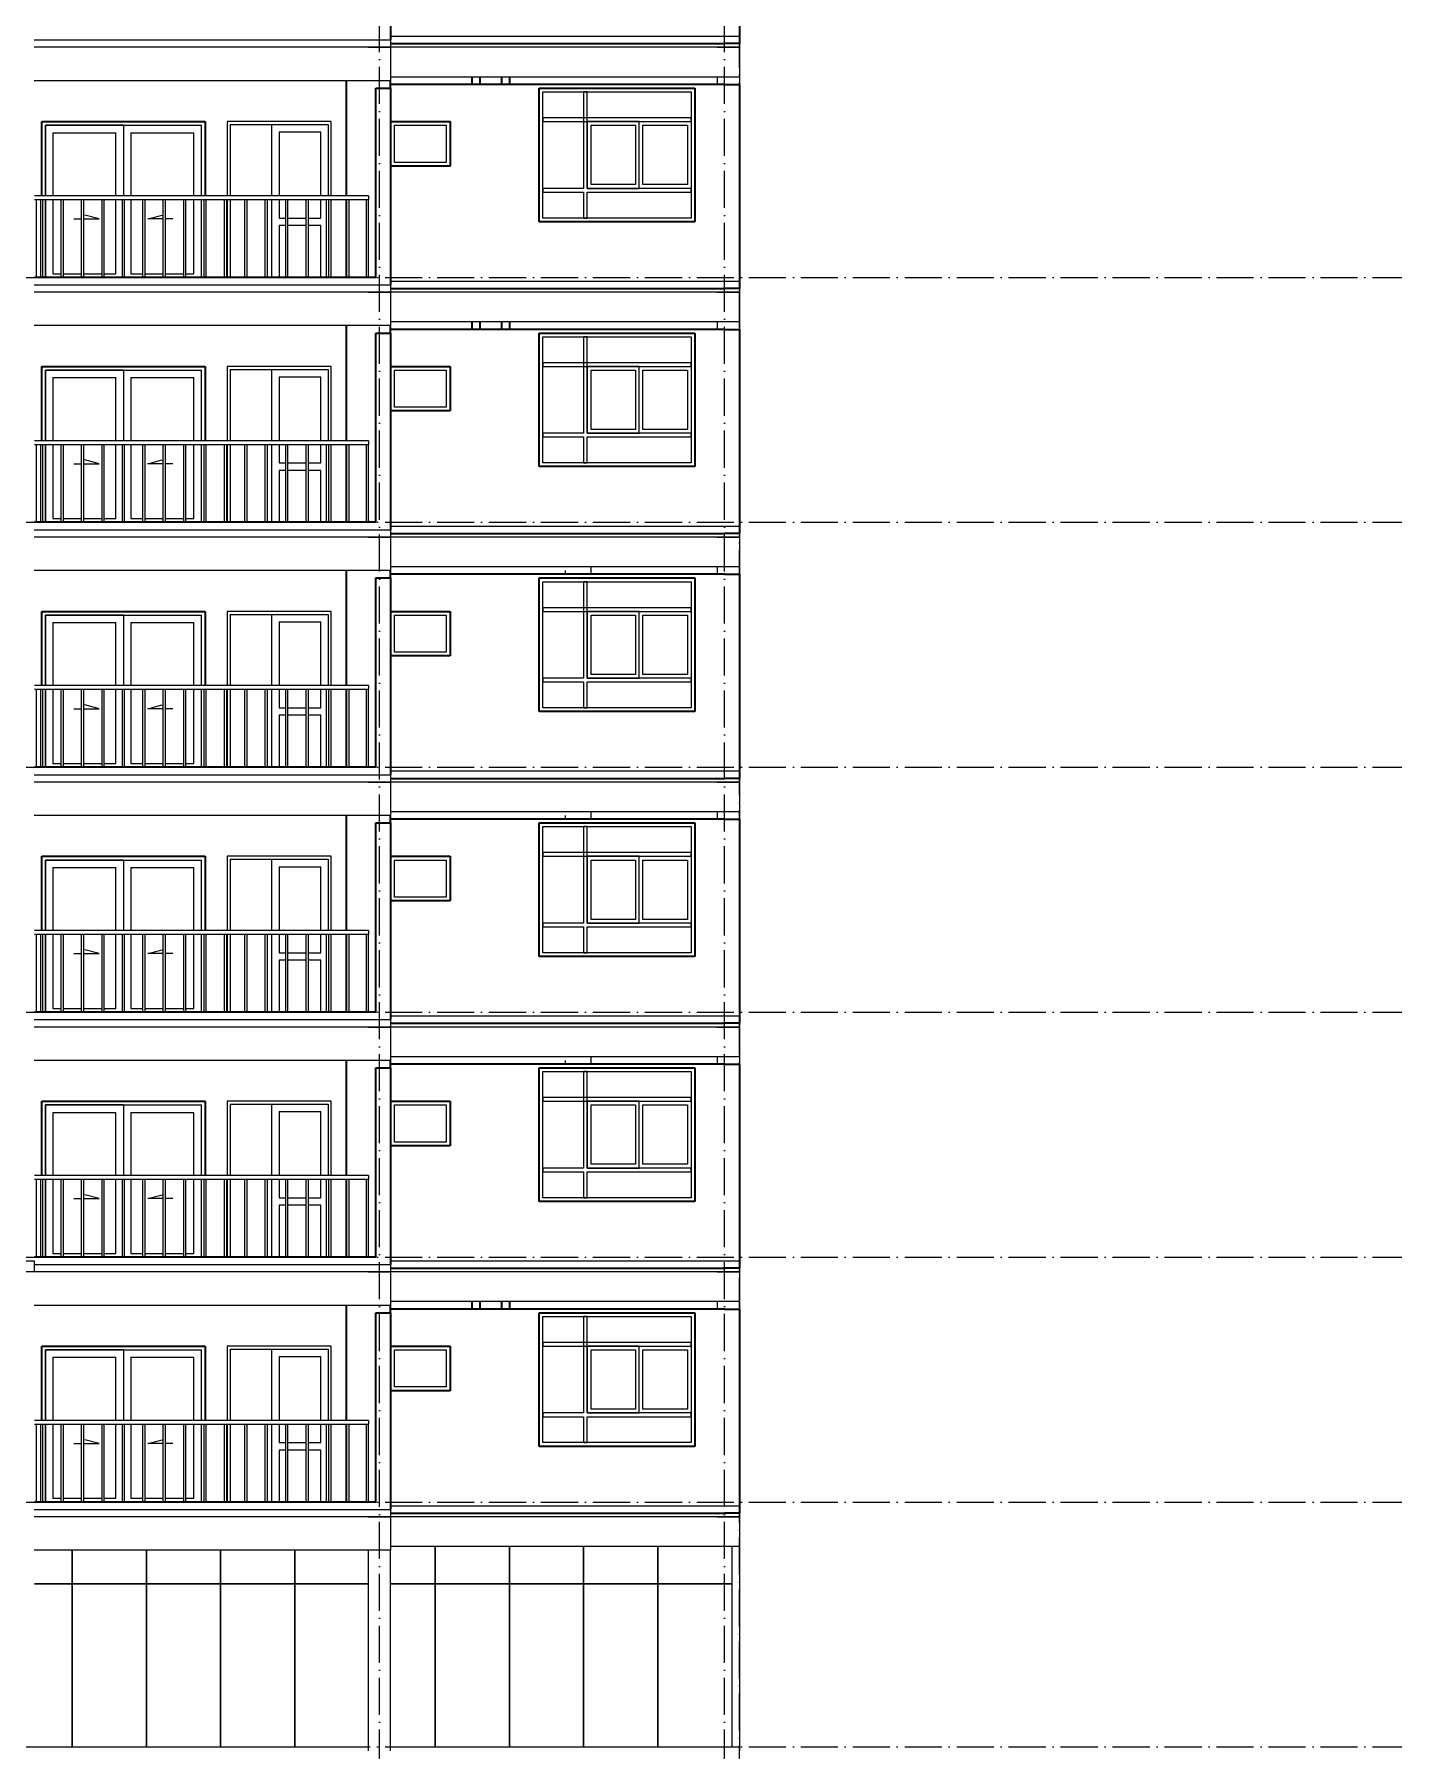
# Model space of a CAD drawing. Header units: millimetres. Extents: x -8482 to 130249, y -7482 to 93550.
# Drawn here: x 33100 to 51521, y 18550 to 41675 of the extents above; entities that cross this region are included whole.
import ezdxf

# ---------------------------------------------------------------- set-up
doc = ezdxf.new("R2010")
doc.units = ezdxf.units.MM
doc.linetypes.add('Grid Line', pattern=[14, 10, -2, 0, -2])
for name, color, linetype, lineweight in [('CUA', 31, 'Continuous', 9), ('KINH', 152, 'Continuous', 5), ('NET CAT', 3, 'Continuous', 5), ('NET CATConcrete', 3, 'Continuous', 5), ('NET THAY 1', 41, 'Continuous', 5), ('NET THAY 2', 55, 'Continuous', 5), ('NET-THAY', 2, 'Continuous', 9), ('TRUC', 225, 'Continuous', 5)]:
    doc.layers.add(name, color=color, linetype=linetype, lineweight=lineweight)

# ---------------------------------------------------------------- blocks, each defined once
blk = doc.blocks.new('System Panel - Glazed-V273-MẶT ĐỨNG TRỤC A-Q')
at = {"layer": 'KINH', "color": 10}
for p, q in [((10250, 20900), (9250, 20900)), ((9250, 20900), (9250, 18700)), ((10250, 18700), (10250, 20900))]:
    blk.add_line(p, q, dxfattribs=at)
blk = doc.blocks.new('System Panel - Glazed-898936-MẶT ĐỨNG TRỤC A-Q')
at = {"layer": 'KINH', "color": 10}
for p, q in [((38500, 20800), (37900, 20800)), ((38500, 18600), (38500, 20800))]:
    blk.add_line(p, q, dxfattribs=at)
blk = doc.blocks.new('System Panel - Glazed-V275-MẶT ĐỨNG TRỤC A-Q')
at = {"layer": 'KINH', "color": 10}
for p, q in [((37600, 20800), (36610, 20800)), ((36610, 20800), (36610, 18600))]:
    blk.add_line(p, q, dxfattribs=at)
blk = doc.blocks.new('System Panel - Glazed-975240-MẶT ĐỨNG TRỤC A-Q')
at = {"layer": 'KINH', "color": 10}
for p, q in [((33610, 20800), (33100, 20800)), ((33610, 18600), (33610, 20800))]:
    blk.add_line(p, q, dxfattribs=at)
blk = doc.blocks.new('System Panel - Glazed-V279-MẶT ĐỨNG TRỤC A-Q')
at = {"layer": 'KINH', "color": 10}
for p, q in [((36610, 21250), (36610, 20800)), ((36610, 20800), (37600, 20800))]:
    blk.add_line(p, q, dxfattribs=at)
blk = doc.blocks.new('System Panel - Glazed-V277-MẶT ĐỨNG TRỤC A-Q')
at = {"layer": 'KINH', "color": 10}
for p, q in [((16900, 21250), (16900, 20800)), ((17900, 20800), (17900, 21250)), ((16900, 20800), (17900, 20800))]:
    blk.add_line(p, q, dxfattribs=at)
blk = doc.blocks.new('System Panel - Glazed-975241-MẶT ĐỨNG TRỤC A-Q')
at = {"layer": 'KINH', "color": 10}
for p, q in [((33610, 20800), (33610, 21250)), ((33100, 20800), (33610, 20800))]:
    blk.add_line(p, q, dxfattribs=at)
blk = doc.blocks.new('System Panel - Glazed-V280-MẶT ĐỨNG TRỤC A-Q')
at = {"layer": 'KINH', "color": 10}
for p, q in [((41500, 21300), (41500, 20800)), ((42500, 20800), (42500, 21300)), ((41500, 20800), (42500, 20800))]:
    blk.add_line(p, q, dxfattribs=at)
blk = doc.blocks.new('System Panel - Glazed-898937-MẶT ĐỨNG TRỤC A-Q')
at = {"layer": 'KINH', "color": 10}
for p, q in [((38500, 20800), (38500, 21300)), ((37900, 20800), (38500, 20800))]:
    blk.add_line(p, q, dxfattribs=at)
blk = doc.blocks.new('ALC1807-ASCENT PLAZA-TANG DIEN HINH_rvt-1-MẶT ĐỨNG TRỤC A-Q')
at = {"layer": 'NET-THAY', "color": 7}
for p, q in [((33100, 18600), (37600, 18600)), ((37900, 18600), (42600, 18600)), ((42600, 18600), (42600, 18550))]:
    blk.add_line(p, q, dxfattribs=at)
at = {"color": 250, "lineweight": 15}
for name, p in [('System Panel - Glazed-898937-MẶT ĐỨNG TRỤC A-Q', (0, 0)), ('System Panel - Glazed-V280-MẶT ĐỨNG TRỤC A-Q', (-3000, 0)), ('System Panel - Glazed-V280-MẶT ĐỨNG TRỤC A-Q', (-2000, 0)), ('System Panel - Glazed-V280-MẶT ĐỨNG TRỤC A-Q', (-1000, 0)), ('System Panel - Glazed-V280-MẶT ĐỨNG TRỤC A-Q', (0, 0)), ('System Panel - Glazed-975241-MẶT ĐỨNG TRỤC A-Q', (0, 0)), ('System Panel - Glazed-V277-MẶT ĐỨNG TRỤC A-Q', (16710, 0)), ('System Panel - Glazed-V277-MẶT ĐỨNG TRỤC A-Q', (17710, 0)), ('System Panel - Glazed-V277-MẶT ĐỨNG TRỤC A-Q', (18710, 0)), ('System Panel - Glazed-V279-MẶT ĐỨNG TRỤC A-Q', (0, 0)), ('System Panel - Glazed-975240-MẶT ĐỨNG TRỤC A-Q', (0, 0)), ('System Panel - Glazed-V273-MẶT ĐỨNG TRỤC A-Q', (24360, -100)), ('System Panel - Glazed-V273-MẶT ĐỨNG TRỤC A-Q', (25360, -100)), ('System Panel - Glazed-V273-MẶT ĐỨNG TRỤC A-Q', (26360, -100)), ('System Panel - Glazed-V275-MẶT ĐỨNG TRỤC A-Q', (0, 0)), ('System Panel - Glazed-898936-MẶT ĐỨNG TRỤC A-Q', (0, 0)), ('System Panel - Glazed-V273-MẶT ĐỨNG TRỤC A-Q', (29250, -100)), ('System Panel - Glazed-V273-MẶT ĐỨNG TRỤC A-Q', (30250, -100)), ('System Panel - Glazed-V273-MẶT ĐỨNG TRỤC A-Q', (31250, -100)), ('System Panel - Glazed-V273-MẶT ĐỨNG TRỤC A-Q', (32250, -100))]:
    blk.add_blockref(name, p, dxfattribs=at)
blk = doc.blocks.new('Railing - 25mm-77671-MẶT ĐỨNG TRỤC A-Q')
at = {"layer": 'NET THAY 2', "color": 90, "lineweight": 9}
for p, q in [((6562, 21900), (6562, 22950)), ((6587, 22950), (6587, 21900))]:
    blk.add_line(p, q, dxfattribs=at)
blk = doc.blocks.new('Railing - 25mm-V296-MẶT ĐỨNG TRỤC A-Q')
at = {"layer": 'NET THAY 2', "color": 90, "lineweight": 9}
blk.add_line((6500, 22950), (6500, 21900), dxfattribs=at)
blk = doc.blocks.new('Railing - Railing-4656-MẶT ĐỨNG TRỤC A-Q')
for name, p in [('Railing - 25mm-V296-MẶT ĐỨNG TRỤC A-Q', (26625, 0)), ('Railing - 25mm-77671-MẶT ĐỨNG TRỤC A-Q', (26625, 0)), ('Railing - 25mm-77671-MẶT ĐỨNG TRỤC A-Q', (26900, 0)), ('Railing - 25mm-77671-MẶT ĐỨNG TRỤC A-Q', (27175, 0)), ('Railing - 25mm-77671-MẶT ĐỨNG TRỤC A-Q', (27450, 0)), ('Railing - 25mm-77671-MẶT ĐỨNG TRỤC A-Q', (27725, 0)), ('Railing - 25mm-77671-MẶT ĐỨNG TRỤC A-Q', (28000, 0)), ('Railing - 25mm-77671-MẶT ĐỨNG TRỤC A-Q', (28275, 0)), ('Railing - 25mm-77671-MẶT ĐỨNG TRỤC A-Q', (28550, 0)), ('Railing - 25mm-77671-MẶT ĐỨNG TRỤC A-Q', (28825, 0)), ('Railing - 25mm-77671-MẶT ĐỨNG TRỤC A-Q', (29100, 0)), ('Railing - 25mm-77671-MẶT ĐỨNG TRỤC A-Q', (29375, 0)), ('Railing - 25mm-77671-MẶT ĐỨNG TRỤC A-Q', (29650, 0)), ('Railing - 25mm-77671-MẶT ĐỨNG TRỤC A-Q', (29925, 0)), ('Railing - 25mm-77671-MẶT ĐỨNG TRỤC A-Q', (30200, 0)), ('Railing - 25mm-77671-MẶT ĐỨNG TRỤC A-Q', (30475, 0)), ('Railing - 25mm-77671-MẶT ĐỨNG TRỤC A-Q', (30750, 0)), ('Railing - 25mm-77671-MẶT ĐỨNG TRỤC A-Q', (31012, 0))]:
    blk.add_blockref(name, p)
blk = doc.blocks.new('Top Rail Type - Top Rail_Internal_-4657-MẶT ĐỨNG TRỤC A-Q')
at = {"layer": 'NET THAY 1', "color": 90, "lineweight": 9}
for p, q in [((37600, 23000), (33100, 23000)), ((33100, 22950), (37600, 22950)), ((37600, 23000), (37600, 22950))]:
    blk.add_line(p, q, dxfattribs=at)
blk = doc.blocks.new('X-PHONG NGU 2 - X-PHONG NGU 2_Recovery_-60158-MẶT ĐỨNG TRỤC A-Q')
at = {"layer": 'CUA', "color": 90}
for p, q in [((640, 24450), (640, 22650)), ((2740, 24450), (640, 24450)), ((690, 24400), (2690, 24400)), ((690, 22700), (690, 24400)), ((1290, 24400), (1240, 24400)), ((1240, 24400), (1240, 23100)), ((1290, 23100), (1290, 24400)), ((2690, 24400), (2690, 22700)), ((2740, 22650), (2740, 24450)), ((2690, 24050), (690, 24050)), ((690, 24050), (690, 24000)), ((2690, 24000), (2690, 24050)), ((690, 24000), (2690, 24000)), ((1990, 24000), (1290, 24000)), ((1290, 24000), (1290, 23100)), ((1340, 23150), (1340, 23950)), ((1340, 23950), (1940, 23950)), ((1940, 23950), (1940, 23150)), ((1990, 23100), (1990, 24000)), ((2040, 23950), (2640, 23950)), ((2040, 23150), (2040, 23950)), ((2640, 23950), (2640, 23150)), ((1940, 23150), (1340, 23150)), ((2640, 23150), (2040, 23150)), ((1240, 23100), (690, 23100)), ((690, 23100), (690, 23050)), ((690, 23050), (1240, 23050)), ((1240, 23050), (1240, 22700)), ((2690, 23100), (1290, 23100)), ((1290, 23100), (1990, 23100)), ((1290, 22700), (1290, 23050)), ((1290, 23050), (2690, 23050)), ((2690, 23050), (2690, 23100)), ((2690, 22700), (690, 22700)), ((1240, 22700), (1290, 22700)), ((640, 22650), (2740, 22650))]:
    blk.add_line(p, q, dxfattribs=at)
blk = doc.blocks.new('X-PHONG WC - X-PHONG WC 2-60240-MẶT ĐỨNG TRỤC A-Q')
at = {"layer": 'CUA', "color": 90}
for p, q in [((38700, 24000), (37900, 24000)), ((37950, 23450), (37950, 23950)), ((37950, 23950), (38650, 23950)), ((38650, 23950), (38650, 23450)), ((38700, 23400), (38700, 24000)), ((37900, 23400), (38700, 23400)), ((38650, 23450), (37950, 23450))]:
    blk.add_line(p, q, dxfattribs=at)
blk = doc.blocks.new('CUA LO GIA _LUA_ - CUA LO GIA _LUA_-V298-MẶT ĐỨNG TRỤC A-Q')
at = {"layer": 'CUA', "color": 90}
for p, q in [((35400, 24000), (33200, 24000)), ((33200, 23000), (33200, 24000)), ((34300, 23950), (33250, 23950)), ((33250, 23000), (33250, 23950)), ((33250, 23950), (33250, 23000)), ((33250, 23950), (35350, 23950)), ((33350, 23850), (33350, 23000)), ((33350, 23850), (34200, 23850)), ((34200, 23000), (34200, 23850)), ((34300, 23950), (34300, 23000)), ((34400, 23850), (35250, 23850)), ((34400, 23850), (34400, 23000)), ((35250, 23000), (35250, 23850)), ((35350, 23000), (35350, 23950)), ((35400, 24000), (35400, 23000)), ((33250, 21900), (33250, 22950)), ((33250, 22950), (33250, 21900)), ((33350, 22950), (33350, 21950)), ((34200, 21950), (34200, 22950)), ((34400, 22950), (34400, 21950)), ((35250, 21950), (35250, 22950)), ((35350, 21900), (35350, 22950)), ((33632, 22689), (33737, 22689)), ((33762, 22689), (33972, 22689)), ((33972, 22689), (33779, 22740)), ((34628, 22689), (34821, 22740)), ((34837, 22689), (34628, 22689)), ((34968, 22689), (34862, 22689)), ((33350, 21950), (33462, 21950)), ((33487, 21950), (33737, 21950)), ((33762, 21950), (34012, 21950)), ((34037, 21950), (34200, 21950)), ((34400, 21950), (34562, 21950)), ((34587, 21950), (34837, 21950)), ((34862, 21950), (35112, 21950)), ((35137, 21950), (35250, 21950))]:
    blk.add_line(p, q, dxfattribs=at)
blk = doc.blocks.new('CUA SAN PHOI LUA - CUA SAN PHOI LUA-V299-MẶT ĐỨNG TRỤC A-Q')
at = {"layer": 'CUA', "color": 90}
for p, q in [((35700, 24000), (35700, 23000)), ((37100, 24000), (35700, 24000)), ((35740, 23960), (35740, 23000)), ((35740, 23960), (37060, 23960)), ((36300, 23000), (36300, 23960)), ((36400, 23860), (36960, 23860)), ((36400, 23860), (36400, 23000)), ((36960, 23000), (36960, 23860)), ((37060, 23960), (37060, 23000)), ((37100, 23000), (37100, 24000)), ((35700, 22950), (35700, 21900)), ((35740, 22950), (35740, 21900)), ((36300, 21900), (36300, 22950)), ((36400, 22950), (36400, 22700)), ((36960, 22700), (36960, 22950)), ((37100, 21900), (37100, 22950)), ((36400, 22700), (36487, 22700)), ((36512, 22700), (36762, 22700)), ((36787, 22700), (36960, 22700)), ((36400, 22600), (36400, 21900)), ((36487, 22600), (36400, 22600)), ((36762, 22600), (36512, 22600)), ((36960, 22600), (36787, 22600)), ((36960, 21900), (36960, 22600))]:
    blk.add_line(p, q, dxfattribs=at)
blk = doc.blocks.new('ALC1807-ASCENT PLAZA-TANG DIEN HINH-TANG 5_rvt-1-MẶT ĐỨNG TRỤC A-Q')
at = {"layer": 'NET-THAY', "color": 50, "lineweight": 35}
for p, q in [((37300, 24550), (37300, 23000)), ((37900, 24450), (37900, 24550)), ((39000, 24500), (39000, 24600)), ((39100, 24600), (39100, 24500)), ((39400, 24500), (39400, 24600)), ((39500, 24600), (39500, 24500)), ((37700, 21900), (37700, 24450)), ((37700, 24450), (37900, 24450)), ((39000, 24500), (37900, 24500)), ((37900, 24450), (37900, 21800)), ((39400, 24500), (39000, 24500)), ((42400, 24500), (39400, 24500)), ((39900, 22650), (39900, 24450)), ((39900, 24450), (42000, 24450)), ((42000, 24450), (42000, 22650)), ((42400, 24500), (42600, 24500)), ((42600, 24500), (42600, 21750)), ((33200, 23000), (33200, 24000)), ((33200, 24000), (35400, 24000)), ((35400, 24000), (35400, 23000)), ((37900, 24000), (38700, 24000)), ((38700, 24000), (38700, 23400)), ((38700, 23400), (37900, 23400)), ((37300, 22950), (37300, 21900)), ((42000, 22650), (39900, 22650)), ((37700, 21900), (33100, 21900)), ((37900, 21750), (39000, 21750)), ((39000, 21750), (39400, 21750)), ((39400, 21750), (42400, 21750)), ((42600, 21750), (42400, 21750))]:
    blk.add_line(p, q, dxfattribs=at)
at = {"color": 50, "lineweight": 35}
for name, p in [('X-PHONG NGU 2 - X-PHONG NGU 2_Recovery_-60158-MẶT ĐỨNG TRỤC A-Q', (39260, 0)), ('CUA LO GIA _LUA_ - CUA LO GIA _LUA_-V298-MẶT ĐỨNG TRỤC A-Q', (0, 0)), ('CUA SAN PHOI LUA - CUA SAN PHOI LUA-V299-MẶT ĐỨNG TRỤC A-Q', (0, 0)), ('X-PHONG WC - X-PHONG WC 2-60240-MẶT ĐỨNG TRỤC A-Q', (0, 0)), ('Top Rail Type - Top Rail_Internal_-4657-MẶT ĐỨNG TRỤC A-Q', (0, 0)), ('Railing - Railing-4656-MẶT ĐỨNG TRỤC A-Q', (0, 0))]:
    blk.add_blockref(name, p, dxfattribs=at)
blk = doc.blocks.new('ALC1807-ASCENT PLAZA-TANG DIEN HINH-TANG 5_rvt-2-MẶT ĐỨNG TRỤC A-Q')
at = {"layer": 'NET-THAY', "color": 50, "lineweight": 35}
for p, q in [((37300, 27850), (37300, 26300)), ((37700, 25200), (37700, 27750)), ((37700, 27750), (37900, 27750)), ((37900, 27750), (37900, 27850)), ((39000, 27800), (37900, 27800)), ((37900, 27750), (37900, 25100)), ((39400, 27800), (39000, 27800)), ((42400, 27800), (39400, 27800)), ((39900, 25950), (39900, 27750)), ((39900, 27750), (42000, 27750)), ((42000, 27750), (42000, 25950)), ((42400, 27800), (42600, 27800)), ((42600, 27800), (42600, 25050)), ((33200, 26300), (33200, 27300)), ((33200, 27300), (35400, 27300)), ((35400, 27300), (35400, 26300)), ((37900, 27300), (38700, 27300)), ((38700, 27300), (38700, 26700)), ((38700, 26700), (37900, 26700)), ((37300, 26250), (37300, 25200)), ((42000, 25950), (39900, 25950)), ((37700, 25200), (33100, 25200)), ((37900, 25050), (39000, 25050)), ((39000, 25050), (39400, 25050)), ((39400, 25050), (42400, 25050)), ((42600, 25050), (42400, 25050))]:
    blk.add_line(p, q, dxfattribs=at)
at = {"color": 50, "lineweight": 35}
for name, p in [('X-PHONG NGU 2 - X-PHONG NGU 2_Recovery_-60158-MẶT ĐỨNG TRỤC A-Q', (39260, 3300)), ('CUA LO GIA _LUA_ - CUA LO GIA _LUA_-V298-MẶT ĐỨNG TRỤC A-Q', (0, 3300)), ('CUA SAN PHOI LUA - CUA SAN PHOI LUA-V299-MẶT ĐỨNG TRỤC A-Q', (0, 3300)), ('X-PHONG WC - X-PHONG WC 2-60240-MẶT ĐỨNG TRỤC A-Q', (0, 3300)), ('Top Rail Type - Top Rail_Internal_-4657-MẶT ĐỨNG TRỤC A-Q', (0, 3300)), ('Railing - Railing-4656-MẶT ĐỨNG TRỤC A-Q', (0, 3300))]:
    blk.add_blockref(name, p, dxfattribs=at)
blk = doc.blocks.new('ALC1807-ASCENT PLAZA-TANG DIEN HINH-TANG 5_rvt-3-MẶT ĐỨNG TRỤC A-Q')
at = {"layer": 'NET-THAY', "color": 50, "lineweight": 35}
for p, q in [((37300, 31150), (37300, 29600)), ((37700, 28500), (37700, 31050)), ((37700, 31050), (37900, 31050)), ((37900, 31050), (37900, 31150)), ((39000, 31100), (37900, 31100)), ((37900, 31050), (37900, 28400)), ((39400, 31100), (39000, 31100)), ((42400, 31100), (39400, 31100)), ((39900, 29250), (39900, 31050)), ((39900, 31050), (42000, 31050)), ((42000, 31050), (42000, 29250)), ((42400, 31100), (42600, 31100)), ((42600, 31100), (42600, 28350)), ((33200, 29600), (33200, 30600)), ((33200, 30600), (35400, 30600)), ((35400, 30600), (35400, 29600)), ((37900, 30600), (38700, 30600)), ((38700, 30600), (38700, 30000)), ((38700, 30000), (37900, 30000)), ((37300, 29550), (37300, 28500)), ((42000, 29250), (39900, 29250)), ((37700, 28500), (33100, 28500)), ((37900, 28350), (39000, 28350)), ((39000, 28350), (39400, 28350)), ((39400, 28350), (42400, 28350)), ((42600, 28350), (42400, 28350))]:
    blk.add_line(p, q, dxfattribs=at)
at = {"color": 50, "lineweight": 35}
for name, p in [('X-PHONG NGU 2 - X-PHONG NGU 2_Recovery_-60158-MẶT ĐỨNG TRỤC A-Q', (39260, 6600)), ('CUA LO GIA _LUA_ - CUA LO GIA _LUA_-V298-MẶT ĐỨNG TRỤC A-Q', (0, 6600)), ('CUA SAN PHOI LUA - CUA SAN PHOI LUA-V299-MẶT ĐỨNG TRỤC A-Q', (0, 6600)), ('X-PHONG WC - X-PHONG WC 2-60240-MẶT ĐỨNG TRỤC A-Q', (0, 6600)), ('Top Rail Type - Top Rail_Internal_-4657-MẶT ĐỨNG TRỤC A-Q', (0, 6600)), ('Railing - Railing-4656-MẶT ĐỨNG TRỤC A-Q', (0, 6600))]:
    blk.add_blockref(name, p, dxfattribs=at)
blk = doc.blocks.new('ALC1807-ASCENT PLAZA-TANG DIEN HINH-TANG 5_rvt-4-MẶT ĐỨNG TRỤC A-Q')
at = {"layer": 'NET-THAY', "color": 50, "lineweight": 35}
for p, q in [((37300, 34450), (37300, 32900)), ((37700, 31800), (37700, 34350)), ((37700, 34350), (37900, 34350)), ((37900, 34350), (37900, 34450)), ((39000, 34400), (37900, 34400)), ((37900, 34350), (37900, 31700)), ((39400, 34400), (39000, 34400)), ((42400, 34400), (39400, 34400)), ((39900, 32550), (39900, 34350)), ((39900, 34350), (42000, 34350)), ((42000, 34350), (42000, 32550)), ((42400, 34400), (42600, 34400)), ((42600, 34400), (42600, 31650)), ((33200, 32900), (33200, 33900)), ((33200, 33900), (35400, 33900)), ((35400, 33900), (35400, 32900)), ((37900, 33900), (38700, 33900)), ((38700, 33900), (38700, 33300)), ((38700, 33300), (37900, 33300)), ((37300, 32850), (37300, 31800)), ((42000, 32550), (39900, 32550)), ((37700, 31800), (33100, 31800)), ((37900, 31650), (39000, 31650)), ((39000, 31650), (39400, 31650)), ((39400, 31650), (42400, 31650)), ((42600, 31650), (42400, 31650))]:
    blk.add_line(p, q, dxfattribs=at)
at = {"color": 50, "lineweight": 35}
for name, p in [('X-PHONG NGU 2 - X-PHONG NGU 2_Recovery_-60158-MẶT ĐỨNG TRỤC A-Q', (39260, 9900)), ('CUA LO GIA _LUA_ - CUA LO GIA _LUA_-V298-MẶT ĐỨNG TRỤC A-Q', (0, 9900)), ('CUA SAN PHOI LUA - CUA SAN PHOI LUA-V299-MẶT ĐỨNG TRỤC A-Q', (0, 9900)), ('X-PHONG WC - X-PHONG WC 2-60240-MẶT ĐỨNG TRỤC A-Q', (0, 9900)), ('Top Rail Type - Top Rail_Internal_-4657-MẶT ĐỨNG TRỤC A-Q', (0, 9900)), ('Railing - Railing-4656-MẶT ĐỨNG TRỤC A-Q', (0, 9900))]:
    blk.add_blockref(name, p, dxfattribs=at)
blk = doc.blocks.new('ALC1807-ASCENT PLAZA-TANG DIEN HINH-TANG 5_rvt-5-MẶT ĐỨNG TRỤC A-Q')
at = {"layer": 'NET-THAY', "color": 50, "lineweight": 35}
for p, q in [((37300, 37750), (37300, 36200)), ((37900, 37650), (37900, 37750)), ((39000, 37700), (37900, 37700)), ((39000, 37700), (39000, 37800)), ((39400, 37700), (39000, 37700)), ((39100, 37800), (39100, 37700)), ((39400, 37700), (39400, 37800)), ((42400, 37700), (39400, 37700)), ((39500, 37800), (39500, 37700)), ((42400, 37700), (42600, 37700)), ((42600, 37700), (42600, 34950)), ((37700, 35100), (37700, 37650)), ((37700, 37650), (37900, 37650)), ((37900, 37650), (37900, 35000)), ((39900, 35850), (39900, 37650)), ((39900, 37650), (42000, 37650)), ((42000, 37650), (42000, 35850)), ((33200, 36200), (33200, 37200)), ((33200, 37200), (35400, 37200)), ((35400, 37200), (35400, 36200)), ((37900, 37200), (38700, 37200)), ((38700, 37200), (38700, 36600)), ((38700, 36600), (37900, 36600)), ((37300, 36150), (37300, 35100)), ((42000, 35850), (39900, 35850)), ((37700, 35100), (33100, 35100)), ((37900, 34950), (39000, 34950)), ((39000, 34950), (39400, 34950)), ((39400, 34950), (42400, 34950)), ((42600, 34950), (42400, 34950))]:
    blk.add_line(p, q, dxfattribs=at)
at = {"color": 50, "lineweight": 35}
for name, p in [('X-PHONG NGU 2 - X-PHONG NGU 2_Recovery_-60158-MẶT ĐỨNG TRỤC A-Q', (39260, 13200)), ('CUA LO GIA _LUA_ - CUA LO GIA _LUA_-V298-MẶT ĐỨNG TRỤC A-Q', (0, 13200)), ('CUA SAN PHOI LUA - CUA SAN PHOI LUA-V299-MẶT ĐỨNG TRỤC A-Q', (0, 13200)), ('X-PHONG WC - X-PHONG WC 2-60240-MẶT ĐỨNG TRỤC A-Q', (0, 13200)), ('Top Rail Type - Top Rail_Internal_-4657-MẶT ĐỨNG TRỤC A-Q', (0, 13200)), ('Railing - Railing-4656-MẶT ĐỨNG TRỤC A-Q', (0, 13200))]:
    blk.add_blockref(name, p, dxfattribs=at)
blk = doc.blocks.new('ALC1807-ASCENT PLAZA-TANG DIEN HINH-TANG 5_rvt-6-MẶT ĐỨNG TRỤC A-Q')
at = {"layer": 'NET-THAY', "color": 50, "lineweight": 35}
for p, q in [((37300, 41050), (37300, 39500)), ((37700, 38400), (37700, 40950)), ((37700, 40950), (37900, 40950)), ((37900, 40950), (37900, 41050)), ((39000, 41000), (37900, 41000)), ((37900, 40950), (37900, 38300)), ((39000, 41000), (39000, 41100)), ((39400, 41000), (39000, 41000)), ((39100, 41100), (39100, 41000)), ((39400, 41000), (39400, 41100)), ((42400, 41000), (39400, 41000)), ((39500, 41100), (39500, 41000)), ((39900, 39150), (39900, 40950)), ((39900, 40950), (42000, 40950)), ((42000, 40950), (42000, 39150)), ((42400, 41000), (42600, 41000)), ((42600, 41000), (42600, 38250)), ((33200, 39500), (33200, 40500)), ((33200, 40500), (35400, 40500)), ((35400, 40500), (35400, 39500)), ((37900, 40500), (38700, 40500)), ((38700, 40500), (38700, 39900)), ((38700, 39900), (37900, 39900)), ((37300, 39450), (37300, 38400)), ((42000, 39150), (39900, 39150)), ((37700, 38400), (33100, 38400)), ((37900, 38250), (39000, 38250)), ((39000, 38250), (39400, 38250)), ((39400, 38250), (42400, 38250)), ((42600, 38250), (42400, 38250))]:
    blk.add_line(p, q, dxfattribs=at)
at = {"color": 50, "lineweight": 35}
for name, p in [('X-PHONG NGU 2 - X-PHONG NGU 2_Recovery_-60158-MẶT ĐỨNG TRỤC A-Q', (39260, 16500)), ('CUA LO GIA _LUA_ - CUA LO GIA _LUA_-V298-MẶT ĐỨNG TRỤC A-Q', (0, 16500)), ('CUA SAN PHOI LUA - CUA SAN PHOI LUA-V299-MẶT ĐỨNG TRỤC A-Q', (0, 16500)), ('X-PHONG WC - X-PHONG WC 2-60240-MẶT ĐỨNG TRỤC A-Q', (0, 16500)), ('Top Rail Type - Top Rail_Internal_-4657-MẶT ĐỨNG TRỤC A-Q', (0, 16500)), ('Railing - Railing-4656-MẶT ĐỨNG TRỤC A-Q', (0, 16500))]:
    blk.add_blockref(name, p, dxfattribs=at)
blk = doc.blocks.new('ALC1807-ASCENT PLAZA-TANG DIEN HINH-TANG 5_rvt-7-MẶT ĐỨNG TRỤC A-Q')
at = {"layer": 'NET-THAY', "color": 50, "lineweight": 35}
for p, q in [((37900, 44250), (37900, 41600)), ((42600, 44300), (42600, 41550)), ((37900, 41550), (39000, 41550)), ((39000, 41550), (39400, 41550)), ((39400, 41550), (42400, 41550)), ((42600, 41550), (42400, 41550))]:
    blk.add_line(p, q, dxfattribs=at)

msp = doc.modelspace()

# ---------------------------------------------------------------- linework, layer by layer
at = {"layer": 'NET CAT'}
for p, q in [((42299.9, 41100), (42299.9, 41000)), ((42599.9, 41100), (42599.9, 41000)), ((42299.9, 37800), (42299.9, 37700)), ((42599.9, 37800), (42599.9, 37700)), ((40599.9, 34400), (40599.9, 34500)), ((42299.9, 34500), (42299.9, 34400)), ((42599.9, 34500), (42599.9, 34400)), ((40249.9, 34450), (40249.9, 34400)), ((40249.9, 31150), (40249.9, 31100)), ((40599.9, 31100), (40599.9, 31200)), ((42299.9, 31200), (42299.9, 31100)), ((42599.9, 31200), (42599.9, 31100)), ((40249.9, 27850), (40249.9, 27800)), ((40599.9, 27800), (40599.9, 27900)), ((42299.9, 27900), (42299.9, 27800)), ((42599.9, 27900), (42599.9, 27800)), ((42299.9, 24600), (42299.9, 24500)), ((42599.9, 24600), (42599.9, 24500)), ((42599.9, 21300), (42599.9, 18600)), ((37599.9, 18550), (37599.9, 21250)), ((37899.9, 18550), (37899.9, 21250))]:
    msp.add_line(p, q, dxfattribs=at)
at = {"layer": 'NET CATConcrete'}
for p, q in [((37599.9, 41500), (33099.9, 41500)), ((37599.9, 41500), (37899.9, 41500)), ((37899.9, 41500), (37899.9, 41050)), ((42299.9, 41500), (37899.9, 41500)), ((42299.9, 41500), (42599.9, 41500)), ((42599.9, 41500), (42599.9, 41100)), ((37599.9, 41050), (33099.9, 41050)), ((37899.9, 41050), (37599.9, 41050)), ((42299.9, 41100), (37899.9, 41100)), ((42599.9, 41100), (42299.9, 41100)), ((37599.9, 38200), (33099.9, 38200)), ((37599.9, 38200), (37899.9, 38200)), ((37899.9, 38200), (37899.9, 37750)), ((42299.9, 38200), (37899.9, 38200)), ((42299.9, 38200), (42599.9, 38200)), ((42599.9, 38200), (42599.9, 37800)), ((37599.9, 37750), (33099.9, 37750)), ((37899.9, 37750), (37599.9, 37750)), ((42299.9, 37800), (37899.9, 37800)), ((42599.9, 37800), (42299.9, 37800)), ((37599.9, 34900), (33099.9, 34900)), ((37599.9, 34900), (37899.9, 34900)), ((37899.9, 34900), (37899.9, 34450)), ((42299.9, 34900), (37899.9, 34900)), ((42299.9, 34900), (42599.9, 34900)), ((42599.9, 34900), (42599.9, 34500)), ((42299.9, 34500), (37899.9, 34500)), ((42599.9, 34500), (42299.9, 34500)), ((37599.9, 34450), (33099.9, 34450)), ((37899.9, 34450), (37599.9, 34450)), ((37599.9, 31600), (33099.9, 31600)), ((37599.9, 31600), (37899.9, 31600)), ((37899.9, 31600), (37899.9, 31150)), ((42299.9, 31600), (37899.9, 31600)), ((42299.9, 31600), (42599.9, 31600)), ((42599.9, 31600), (42599.9, 31200)), ((37599.9, 31150), (33099.9, 31150)), ((37899.9, 31150), (37599.9, 31150)), ((42299.9, 31200), (37899.9, 31200)), ((42599.9, 31200), (42299.9, 31200)), ((37599.9, 28300), (33099.9, 28300)), ((37599.9, 28300), (37899.9, 28300)), ((37899.9, 28300), (37899.9, 27850)), ((42299.9, 28300), (37899.9, 28300)), ((42299.9, 28300), (42599.9, 28300)), ((42599.9, 28300), (42599.9, 27900)), ((37599.9, 27850), (33099.9, 27850)), ((37899.9, 27850), (37599.9, 27850)), ((42299.9, 27900), (37899.9, 27900)), ((42599.9, 27900), (42299.9, 27900)), ((37599.9, 25000), (33099.9, 25000)), ((37599.9, 25000), (37899.9, 25000)), ((37899.9, 25000), (37899.9, 24550)), ((42299.9, 25000), (37899.9, 25000)), ((42299.9, 25000), (42599.9, 25000)), ((42599.9, 25000), (42599.9, 24600)), ((37599.9, 24550), (33099.9, 24550)), ((37899.9, 24550), (37599.9, 24550)), ((42299.9, 24600), (37899.9, 24600)), ((42599.9, 24600), (42299.9, 24600)), ((37599.9, 21700), (33099.9, 21700)), ((37599.9, 21700), (37899.9, 21700)), ((37899.9, 21700), (37899.9, 21250)), ((42299.9, 21700), (37899.9, 21700)), ((42299.9, 21700), (42599.9, 21700)), ((42599.9, 21700), (42599.9, 21300)), ((42299.9, 21300), (37899.9, 21300)), ((42599.9, 21300), (42299.9, 21300)), ((37599.9, 21250), (33099.9, 21250)), ((37899.9, 21250), (37599.9, 21250))]:
    msp.add_line(p, q, dxfattribs=at)
at = {"layer": 'NET-THAY'}
for p, q in [((37899.9, 41650), (42599.9, 41650)), ((42599.9, 41650), (42599.9, 41500)), ((33099.9, 41600), (37899.9, 41600)), ((42599.9, 41500), (33099.9, 41500)), ((37899.9, 41600), (37899.9, 41500)), ((33099.9, 38300), (37899.9, 38300)), ((42599.9, 38200), (33099.9, 38200)), ((37899.9, 38350), (42599.9, 38350)), ((37899.9, 38300), (37899.9, 38200)), ((42599.9, 38350), (42599.9, 38200)), ((33099.9, 35000), (37899.9, 35000)), ((37899.9, 35050), (42599.9, 35050)), ((37899.9, 35000), (37899.9, 34900)), ((42599.9, 35050), (42599.9, 34900)), ((42599.9, 34900), (33099.9, 34900)), ((33099.9, 31700), (37899.9, 31700)), ((37899.9, 31750), (42599.9, 31750)), ((37899.9, 31700), (37899.9, 31600)), ((42599.9, 31750), (42599.9, 31600)), ((42599.9, 31600), (33099.9, 31600)), ((37899.9, 28450), (42599.9, 28450)), ((42599.9, 28450), (42599.9, 28300)), ((33099.9, 28400), (37899.9, 28400)), ((42599.9, 28300), (33099.9, 28300)), ((37899.9, 28400), (37899.9, 28300)), ((33099.9, 25000), (27049.9, 25000)), ((30399.9, 25150), (33099.9, 25150)), ((33099.9, 25150), (33099.9, 25000)), ((33099.9, 25100), (37899.9, 25100)), ((42599.9, 25000), (33099.9, 25000)), ((37899.9, 25150), (42599.9, 25150)), ((37899.9, 25100), (37899.9, 25000)), ((42599.9, 25150), (42599.9, 25000)), ((33099.9, 21800), (37899.9, 21800)), ((37899.9, 21850), (42599.9, 21850)), ((37899.9, 21800), (37899.9, 21700)), ((42599.9, 21850), (42599.9, 21700)), ((42599.9, 21700), (33099.9, 21700))]:
    msp.add_line(p, q, dxfattribs=at)
at = {"layer": 'TRUC', "linetype": 'Grid Line', "ltscale": 50}
for p, q in [((37749.9, -6170.4), (37749.9, 93540.4)), ((42399.9, -6170.4), (42399.9, 93540.4)), ((42599.9, -2881.6), (42599.9, 93540.4)), ((-8381.6, 38400), (51521, 38400)), ((-8381.6, 35100), (51521, 35100)), ((-8381.6, 31800), (51521, 31800)), ((-8381.6, 28500), (51521, 28500)), ((-8381.6, 25200), (51521, 25200)), ((-8381.6, 21900), (51521, 21900)), ((-8381.6, 18600), (51521, 18600))]:
    msp.add_line(p, q, dxfattribs=at)

# ---------------------------------------------------------------- block references
at = {"lineweight": 5}
for name in ['ALC1807-ASCENT PLAZA-TANG DIEN HINH-TANG 5_rvt-7-MẶT ĐỨNG TRỤC A-Q', 'ALC1807-ASCENT PLAZA-TANG DIEN HINH-TANG 5_rvt-6-MẶT ĐỨNG TRỤC A-Q', 'ALC1807-ASCENT PLAZA-TANG DIEN HINH-TANG 5_rvt-5-MẶT ĐỨNG TRỤC A-Q', 'ALC1807-ASCENT PLAZA-TANG DIEN HINH-TANG 5_rvt-4-MẶT ĐỨNG TRỤC A-Q', 'ALC1807-ASCENT PLAZA-TANG DIEN HINH-TANG 5_rvt-3-MẶT ĐỨNG TRỤC A-Q', 'ALC1807-ASCENT PLAZA-TANG DIEN HINH-TANG 5_rvt-2-MẶT ĐỨNG TRỤC A-Q', 'ALC1807-ASCENT PLAZA-TANG DIEN HINH-TANG 5_rvt-1-MẶT ĐỨNG TRỤC A-Q', 'ALC1807-ASCENT PLAZA-TANG DIEN HINH_rvt-1-MẶT ĐỨNG TRỤC A-Q']:
    msp.add_blockref(name, (0, 0), dxfattribs=at)

doc.saveas('drawing.dxf')
